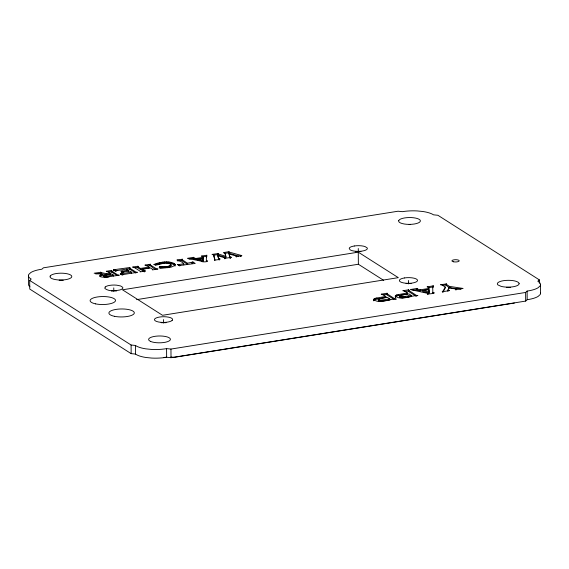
<?xml version="1.0" encoding="UTF-8"?>
<svg xmlns="http://www.w3.org/2000/svg" width="569" height="569" viewBox="0 0 569 569"><rect width="100%" height="100%" fill="white"/><g stroke="black" fill="none" stroke-linecap="round" stroke-linejoin="round"><path stroke-width="0.85" d="M206.348 261.413L206.405 255.929L206.988 255.204L201.312 256.107L202.799 256.349L202.991 257.337L195.892 258.475L193.403 257.842L193.702 257.323L187.393 258.326L201.191 261.185C201.931 262.565 211.056 261.683 206.341 260.382M214.854 260.595L214.869 259.983M137.712 266.548L140.436 268.44L149.071 267.06L149.078 268.099L140.443 269.478L137.712 267.693L138.032 266.207L132.57 267.081L134.149 267.38L140.308 271.306L140.116 271.882L145.579 271.008L144.007 270.716L141.802 269.315L141.809 270.346L144.014 271.747L144.007 270.716M137.712 267.693L138.231 267.366M100.436 273.639L100.848 272.295L100.428 272.459L100.734 273.739L106.574 274.735L110.272 274.144L110.265 273.106L107.861 271.577L106.282 271.278L111.744 270.403L111.552 270.979L117.719 274.912L119.291 275.204L105.457 277.21L103.999 276.719L103.949 275.524L111.631 273.981L113.345 275.069L113.352 276.1M117.043 275.51L111.424 271.89L111.944 271.562M113.651 270.794L113.644 269.756L129.867 267.508L129.675 268.091L135.842 272.018L137.413 272.316L122.093 274.706L121.332 274.756L121.325 273.717L120.251 273.618L122.477 275.04L123.452 274.543M135.849 273.056L129.682 269.123L129.874 268.547L115.087 270.887L114.725 269.848M149.071 267.06L146.475 265.41L144.903 265.111L150.365 264.236L150.166 264.82L156.333 268.746L157.905 269.045L152.442 269.912L152.641 269.336L150.436 267.935L141.802 269.315M155.657 269.343C150.749 267.537 151.112 263.653 146.468 265.901M187.457 263.234L187.464 264.272L181.973 260.78L182.35 259.286L181.845 259.507L187.457 263.234L192.983 262.01L195.217 263.433L178.808 265.638L178.446 264.599L177.372 264.507L179.605 265.922L180.579 265.424M192.009 262.508L192.016 263.547L192.585 263.376L192.983 262.01M446.103 284.137L449.354 286.371L463.081 288.44L455.648 289.621L455.94 289.073L448.991 287.8L447.867 290.204L449.482 290.61L442.198 291.769L443.336 290.659L445.243 287.032L442.099 285.026L440.513 284.72L446.629 283.917L446.103 284.137C447.27 289.678 456.807 287.58 460.926 289.272M446.082 285.282L446.637 284.948M217.692 253.781L225.865 256.363L225.879 257.394L217.792 255.047L217.692 253.781L218.176 253.561L218.183 254.599L217.671 254.933M373.705 300.56L373.783 299.223L375.27 298.305L385.832 296.421L385.839 297.452L375.277 299.344L373.79 300.254L373.783 300.859L373.783 299.223M395.32 297.11L395.391 295.773L396.878 294.856L407.447 292.971L407.454 294.002L396.885 295.894L395.398 296.805L395.391 297.409L395.391 295.773M428.77 287.43L428.798 289.493L422.682 290.432L422.689 291.47L429.012 293.071L428.77 287.43L427.056 286.868L433.286 285.873L432.71 286.705L432.86 293.341M432.717 287.743L432.845 286.264M170.963 264.777L169.804 265.844L166.902 266.598L159.782 266.591L159.1 268.013C164.149 267.274 171.369 268.966 175.088 264.741L175.017 264.301C168.922 259.905 160.188 262.281 153.651 264.542C158.765 266.534 164.974 260.289 170.821 264.407L170.828 266.185L168.068 267.416L161.162 267.921L159.789 267.629L159.782 266.591M206.412 256.96L206.554 255.545M429.012 293.071L428.834 289.45C426.693 290.012 415.42 292.558 417.233 288.433L410.306 289.543L427.34 293.298C427.205 294.948 438.102 292.594 433.059 292.708L432.853 292.31M416.864 289.913L417.461 289.607L412.916 290.162M202.806 257.38L202.998 258.376C202.784 258.475 191.874 260.538 193.894 258.475M378.264 299.315L379.53 298.668L387.347 297.381L389.779 298.931L389.786 299.97L380.682 301.264L378.591 300.788L378.264 299.315L380.675 300.226L389.779 298.931M378.271 300.347L378.641 299.963M399.872 295.866L401.138 295.219L408.962 293.931L411.394 295.482L411.401 296.52L402.297 297.815L400.199 297.338L399.872 295.866L402.29 296.776L411.394 295.482M399.879 296.897L400.249 295.482M99.881 275.645L102.626 274.393L102.633 275.424C94.71 276.577 105.756 278.013 109.163 276.826M103.956 276.562L104.319 275.254M540.507 292.608A22.312 7.006 -0.4 0 1 540.166 294.536L538.174 296.378A22.312 7.006 -0.4 0 1 527.186 299.699L525.678 301.079L171.013 357.695L166.639 357.247A22.255 6.984 -0.4 0 1 151.703 358.072L145.892 357.481A22.255 6.984 -0.4 0 1 135.536 354.082L131.162 353.641L29.744 289.059L29.68 280.432L31.188 279.052A22.163 6.963 -0.4 0 1 28.827 274.372L30.826 272.53A22.163 6.963 -0.4 0 1 41.878 269.215L43.386 267.828L398.051 211.22L402.425 211.668A22.945 7.205 -0.4 0 1 417.283 210.935L423.051 211.526A22.945 7.205 -0.4 0 1 433.528 214.826L437.902 215.274L539.32 279.856L539.348 283.305M29.68 280.432L131.098 345.013L135.472 345.461A22.255 6.984 -0.4 0 0 145.828 348.854L151.646 349.444A22.255 6.984 -0.4 0 0 166.582 348.619L170.956 349.067L525.621 292.459L527.122 291.072A22.312 7.006 -0.4 0 0 538.11 287.75L540.109 285.908A22.312 7.006 -0.4 0 0 537.819 281.235L539.32 279.856M432.853 287.302L433.087 286.136M238.902 256.15L228.923 253.248L229.108 251.669L223.347 252.593L225.153 253.212L225.865 256.363M228.838 253.027L229.293 252.821M175.024 265.339C169.534 261.327 161.376 262.892 155.344 265.111L155.337 264.08M393.997 299.372L386.92 294.87L387.098 293.248L381.223 294.18L382.802 294.486L385.832 296.421M386.806 294.642L387.318 294.415M416.316 296.378L408.535 291.42L408.706 289.799L402.831 290.731L404.417 291.036L407.447 292.971M408.414 291.193L408.933 290.965L404.516 291.499M123.985 272.046L123.011 272.544L120.834 271.164L128.494 270.282L128.502 271.321M116.851 270.68L115.877 271.178L113.644 269.756M355.326 251.775L358.1 251.427M111.375 291.029L113.594 290.795M161.127 322.708L166.091 322.687M406.06 283.618L408.279 283.376M100.848 272.295L94.162 273.212L102.626 274.393M182.35 259.286C170.885 260.303 180.714 259.507 183.759 263.824L183.766 264.862M218.176 253.561L212.002 254.4L213.859 255.012L214.847 259.556C211.682 260.936 224.25 258.867 218.816 258.803L217.806 255.773L224.862 257.828L224.62 258.39L231.498 257.295L229.933 257.039L229.065 253.973L236.291 256.043L236.05 256.569L241.917 255.63L228.83 251.989M95.791 273.988L100.855 273.326M107.854 272.06L111.752 271.441L111.744 270.403M134.917 267.743L138.039 267.245M177.492 260.943L182.357 260.317M188.979 259.115L193.709 258.354M202.941 256.882L206.995 256.235M213.716 255.161L218.183 254.599M224.179 253.497L229.115 252.707M198.062 258.973L202.998 258.184L203.019 261.15L198.069 260.005L198.062 258.973L203.012 260.111M100.428 272.459L106.567 273.696L110.265 273.106M198.069 260.005L199.712 259.741M121.218 272.138L129.81 271.121L131.467 272.174L131.475 273.212M113.345 275.069L106.424 276.136L103.949 275.524M121.325 273.717L131.467 272.174M178.446 264.599L183.759 263.824M358.278 252.167L122.491 289.799L162.521 315.29L398.314 277.651L358.278 252.167L358.363 264.244L383.57 280.289M136.596 299.643L358.363 264.244M382.909 294.948L387.105 294.28L387.098 293.248M428.621 287.651L433.294 286.911L433.286 285.873M442.205 285.489L446.416 284.813M416.857 288.874L420.235 289.82L428.791 288.455M514.369 303.042L174.078 357.353L170.835 357.026M59.148 280.19L63.28 280.233M506.481 287.324L510.606 287.366M409.118 224.449L410.526 224.463M358.619 251.413L360.959 251.662M408.805 283.369L411.145 283.618M114.12 290.78L116.46 291.029M422.682 290.432L429.005 292.032M427.347 294.337L428.052 294.578L428.044 293.54M128.494 270.282L126.659 269.116L126.667 270.147M170.401 265.083L170.97 265.815M217.806 255.773L218.823 259.834L218.816 258.803M213.595 255.701L214.669 259.194M408.407 290.154L416.309 295.339L417.902 295.652C411.252 295.048 401.309 301.143 395.313 296.072M386.799 293.604L394.701 298.789L396.287 299.102C389.637 298.497 379.701 304.593 373.698 299.522M225.16 254.243L225.879 257.394M540.493 284.948L540.55 293.576M527.122 291.072L527.186 299.699M525.621 292.459L525.678 301.079M455.94 289.073L455.947 290.112M449.354 286.371L449.361 287.409M448.991 287.8L448.998 288.839M447.959 289.927L447.874 291.243M446.21 284.372L446.217 285.41M445.243 287.032L445.25 288.063L442.831 292.352L442.824 291.321M428.884 290.24L428.891 291.271M420.235 289.82L420.242 290.859M417.653 289.208L417.66 290.24M417.233 288.433L417.248 289.472M416.906 288.775L416.963 290.019M408.777 295.901L408.784 296.933M408.706 289.799L408.713 290.83M408.457 280.474L408.485 283.931M405.114 296.485L405.121 297.516M404.289 296.598L404.296 297.63M403.464 296.705L403.471 297.743M402.29 296.776L402.297 297.815M401.686 296.741L401.693 297.779M401.102 296.641L401.109 297.679M400.583 296.492L400.59 297.53M400.192 296.307L400.199 297.338M399.979 295.652L399.95 297.125M398.435 294.458L398.442 295.496M396.878 294.856L396.885 295.894M395.903 295.283L395.91 296.314M381.856 300.155L381.863 301.193M380.675 300.226L380.682 301.264M380.071 300.19L380.078 301.229M379.487 300.091L379.495 301.129M378.975 299.941L378.982 300.98M378.634 298.931L378.591 300.788M378.364 299.102L378.342 300.574M376.82 297.907L376.827 298.945M375.27 298.305L375.277 299.344M374.295 298.732L374.302 299.763M358.278 248.525L358.299 251.975M241.057 255.531L241.064 256.569M240.481 255.488L240.488 256.527M236.291 256.043L236.299 257.081M230.445 257.181L230.452 258.212M230.146 257.124L230.153 258.162M229.933 257.039L229.94 258.07L229.065 253.973M228.916 252.209L228.923 253.248M224.862 257.828L224.869 258.867M219.3 258.952L219.307 259.99M218.588 258.511L218.596 259.542M217.991 253.447L217.998 254.478M217.785 254.016L217.792 255.047M206.398 260.602L206.405 261.64M202.969 256.69L203.019 261.15M195.892 258.475L195.9 259.507M194.264 258.12L194.271 259.158M193.702 257.323L193.73 259.016M193.36 257.636L193.41 258.881M193.311 257.743L193.318 258.774M192.614 262.074L192.585 263.376M192.372 262.43L192.379 263.468M182.165 259.165L182.172 260.197M181.966 259.741L181.973 260.78M181.845 259.507L181.838 260.652M179.214 264.557L179.221 265.588M178.801 264.599L178.808 265.638M175.017 264.301L174.939 266.221M174.704 263.874L174.711 264.905M174.157 263.447L174.164 264.478M173.019 262.885L173.026 263.924M171.518 262.444L171.525 263.483M170.821 264.407L170.828 266.185M170.394 265.531L170.401 266.562M170.956 349.067L171.013 357.695M169.882 262.153L169.889 263.184M169.804 265.844L169.811 266.882M169.029 266.128L169.036 267.167M168.104 261.982L168.111 263.02M168.061 266.384L168.068 267.416M166.902 266.598L166.909 267.636M166.433 261.939L166.44 262.978M166.582 348.619L166.639 357.247M165.017 266.818L165.024 267.857M164.704 261.996L164.711 263.034M163.523 319.572L163.552 323.021M162.912 262.153L162.919 263.184M162.947 266.918L162.954 267.949M161.055 262.401L161.063 263.44M161.155 266.889L161.162 267.921M160.629 266.825L160.636 267.864M160.344 267.771L160.337 266.74L160.273 267.714M160.195 266.612L160.202 267.65M159.327 262.722L159.334 263.76M157.926 263.07L157.933 264.108M156.66 263.504L156.667 264.542M150.365 264.236L150.372 265.275M150.166 264.82L150.173 265.851M150.045 264.578L150.038 265.73M144.512 270.887L144.519 271.918M140.436 268.44L140.443 269.478M137.84 266.79L137.847 267.821M135.472 345.461L135.536 354.082M131.098 345.013L131.162 353.641M129.867 267.508L129.874 268.547M129.675 268.091L129.682 269.123M129.547 267.85L129.547 269.002M122.676 271.214L122.684 272.245M122.264 271.257L122.271 272.295M122.086 273.668L122.093 274.706M121.908 271.257L121.915 272.295M120.621 273.561L120.628 274.599M115.486 269.806L115.493 270.844M115.08 269.855L115.087 270.887M114.035 269.699L114.042 270.73M113.772 287.893L113.793 291.342M111.552 270.979L111.56 272.018M111.424 270.744L111.424 271.89M106.567 273.696L106.574 274.735M106.424 276.136L106.431 277.167M105.45 276.178L105.457 277.21M104.739 276.079L104.746 277.117M104.184 275.844L104.191 276.883M104.056 275.382L103.999 276.719M101.325 272.814L101.332 273.853M100.948 274.898L100.955 275.929M100.656 272.174L100.734 273.739M100.407 275.147L100.414 276.185M100.052 275.396L100.059 276.427M28.45 275.332L28.507 283.959A22.163 6.963 -0.4 0 0 29.944 286.804M166.66 357.19A21.494 6.75 -0.4 0 1 164 357.417M50.193 276.043L50.036 276.932L50.62 277.807L51.914 278.597A10.903 3.421 -0.4 0 0 63.152 279.941A10.903 3.421 -0.4 0 0 71.623 277.167L71.779 276.271A10.903 3.421 -0.4 0 0 62.91 273.227A10.903 3.421 -0.4 0 0 51.075 275.19L50.193 276.043M398.777 220.402L398.627 221.291L399.21 222.166L400.498 222.956A10.903 3.421 -0.4 0 0 411.743 224.3A10.903 3.421 -0.4 0 0 420.214 221.526L420.363 220.63A10.903 3.421 -0.4 0 0 411.501 217.586A10.903 3.421 -0.4 0 0 399.666 219.549L398.777 220.402M519.106 283.405L518.956 284.301A10.903 3.421 -0.4 0 1 501.147 286.378L497.953 284.941A10.903 3.421 -0.4 0 1 505.99 280.403A10.903 3.421 -0.4 0 1 519.106 283.405M105.18 287.018L104.852 288.49C108.985 291.62 114.924 290.901 119.739 290.005A9.083 2.852 -0.4 0 0 122.691 287.288L120.628 285.972L116.723 285.176A9.083 2.852 -0.4 0 0 106.239 286.342L105.18 287.018M172.115 320.447L171.056 321.122A9.083 2.852 -0.4 0 1 155.358 320.873A9.083 2.852 -0.4 0 1 164.157 316.727L166.475 316.855A9.083 2.852 -0.4 0 1 172.115 320.447M354.288 245.986L352.311 246.405A9.083 2.852 -0.4 0 0 349.21 248.383L350.113 249.827A9.083 2.852 -0.4 0 0 357.645 251.37L358.819 251.342A6.835 2.148 -0.4 0 0 363.25 250.851L364.238 250.637A9.083 2.852 -0.4 0 0 367.197 247.92L365.127 246.605A9.083 2.852 -0.4 0 0 354.288 245.986M404.474 277.942L402.496 278.362A9.083 2.852 -0.4 0 0 399.843 281.442A9.083 2.852 -0.4 0 0 407.831 283.326L408.997 283.298A6.835 2.148 -0.4 0 0 413.435 282.807L414.424 282.594A9.083 2.852 -0.4 0 0 416.031 278.853A9.083 2.852 -0.4 0 0 404.474 277.942M150.522 341.393L149.234 340.603A10.903 3.421 -0.4 0 1 160.579 335.987A10.903 3.421 -0.4 0 1 168.901 341.08A10.903 3.421 -0.4 0 1 150.522 341.393M114.49 316.314A12.717 3.997 -0.4 0 0 134.291 313.149A12.717 3.997 -0.4 0 0 116.019 309.401A12.717 3.997 -0.4 0 0 114.49 316.314M95.642 303.882A12.717 3.997 -0.4 0 0 115.486 300.752A12.717 3.997 -0.4 0 0 97.285 296.975A12.717 3.997 -0.4 0 0 95.642 303.882M453.5 261.783A3.634 1.138 -0.4 0 0 459.19 260.901A3.634 1.138 -0.4 0 0 454.005 259.813A3.634 1.138 -0.4 0 0 453.5 261.783"/></g></svg>
